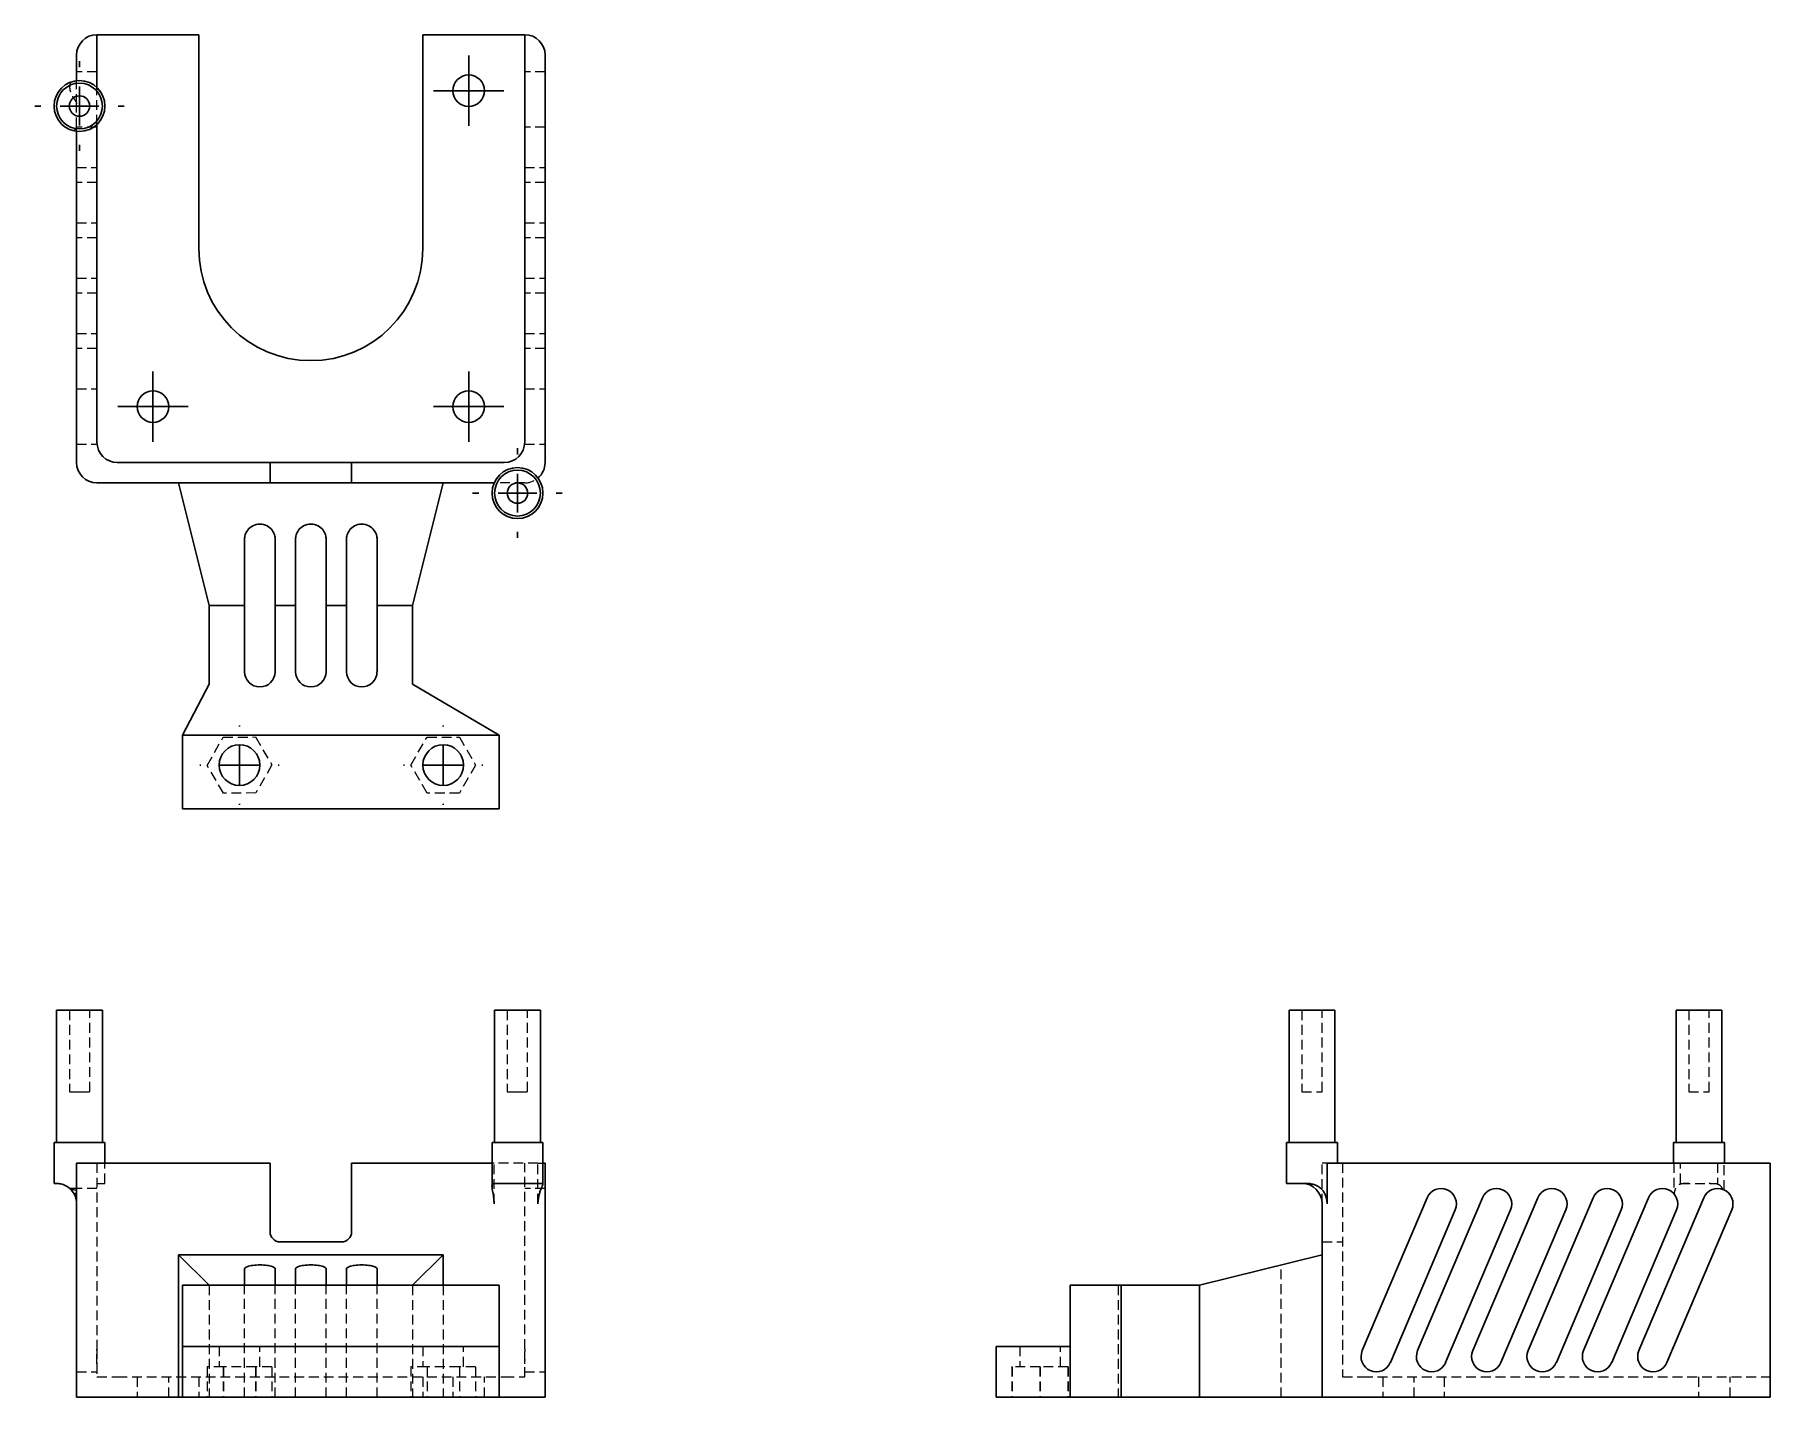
# Model space of a CAD drawing. Header units: millimetres. Extents: x 49 to 273, y 32 to 208.
import ezdxf

# ---------------------------------------------------------------- set-up
doc = ezdxf.new("R2010")
doc.units = ezdxf.units.MM
doc.linetypes.add('HIDDEN', pattern=[1.905, 1.27, -0.635])
doc.layers.add('10', color=7, linetype='Continuous')

# ---------------------------------------------------------------- blocks, each defined once
blk = doc.blocks.new('SW_CENTERMARKSYMBOL_0')
at = {"layer": '10', "color": 0}
for p, q in [((0, 5), (0, 5.13)), ((0, 0), (0, 2.5)), ((-5, 0), (-5.13, 0)), ((0, 0), (-2.5, 0)), ((0, 0), (0, -2.5)), ((0, 0), (2.5, 0)), ((5, 0), (5.13, 0)), ((0, -5), (0, -5.13))]:
    blk.add_line(p, q, dxfattribs=at)
blk = doc.blocks.new('SW_CENTERMARKSYMBOL_1')
at = {"layer": '10', "color": 0}
for p, q in [((0, 5), (0, 5.13)), ((0, 0), (0, 2.5)), ((-5, 0), (-5.13, 0)), ((0, 0), (-2.5, 0)), ((0, 0), (0, -2.5)), ((0, 0), (2.5, 0)), ((5, 0), (5.13, 0)), ((0, -5), (0, -5.13))]:
    blk.add_line(p, q, dxfattribs=at)
blk = doc.blocks.new('SW_CENTERMARKSYMBOL_2')
at = {"layer": '10', "color": 0}
for p, q in [((0, 2.5), (0, 4.54)), ((0, 0), (0, 2.5)), ((-2.5, 0), (-4.54, 0)), ((0, 0), (-2.5, 0)), ((0, 0), (0, -2.5)), ((0, 0), (2.5, 0)), ((2.5, 0), (4.54, 0)), ((0, -2.5), (0, -4.54))]:
    blk.add_line(p, q, dxfattribs=at)
blk = doc.blocks.new('SW_CENTERMARKSYMBOL_3')
at = {"layer": '10', "color": 0}
for p, q in [((0, 2.5), (0, 4.54)), ((0, 0), (0, 2.5)), ((-2.5, 0), (-4.54, 0)), ((0, 0), (-2.5, 0)), ((0, 0), (0, -2.5)), ((0, 0), (2.5, 0)), ((2.5, 0), (4.54, 0)), ((0, -2.5), (0, -4.54))]:
    blk.add_line(p, q, dxfattribs=at)
blk = doc.blocks.new('SW_CENTERMARKSYMBOL_4')
at = {"layer": '10', "color": 0}
for p, q in [((0, 2.5), (0, 4.54)), ((0, 0), (0, 2.5)), ((-2.5, 0), (-4.54, 0)), ((0, 0), (-2.5, 0)), ((0, 0), (0, -2.5)), ((0, 0), (2.5, 0)), ((2.5, 0), (4.54, 0)), ((0, -2.5), (0, -4.54))]:
    blk.add_line(p, q, dxfattribs=at)
blk = doc.blocks.new('SW_CENTERMARKSYMBOL_5')
at = {"layer": '10', "color": 0}
for p, q in [((0, 5), (0, 5.79)), ((0, 0), (0, 2.5)), ((-5, 0), (-5.79, 0)), ((0, 0), (-2.5, 0)), ((0, 0), (0, -2.5)), ((0, 0), (2.5, 0)), ((5, 0), (5.79, 0)), ((0, -5), (0, -5.79))]:
    blk.add_line(p, q, dxfattribs=at)
blk = doc.blocks.new('SW_CENTERMARKSYMBOL_6')
at = {"layer": '10', "color": 0}
for p, q in [((0, 5), (0, 5.79)), ((0, 0), (0, 2.5)), ((-5, 0), (-5.79, 0)), ((0, 0), (-2.5, 0)), ((0, 0), (0, -2.5)), ((0, 0), (2.5, 0)), ((5, 0), (5.79, 0)), ((0, -5), (0, -5.79))]:
    blk.add_line(p, q, dxfattribs=at)

msp = doc.modelspace()

# ---------------------------------------------------------------- linework, layer by layer
at = {"color": 7, "linetype": 'Continuous', "lineweight": 25}
for p, q in [((56.82, 208), (56.82, 201.19)), ((69.98, 208), (56.82, 208)), ((69.98, 180.37), (69.98, 208)), ((98.93, 208), (98.93, 180.37)), ((112.09, 208), (98.93, 208)), ((112.09, 155.37), (112.09, 208)), ((54.19, 202.05), (54.19, 205.37)), ((114.72, 205.37), (114.72, 152.74)), ((54.19, 152.74), (54.19, 195.52)), ((56.82, 196.39), (56.82, 155.37)), ((59.45, 152.74), (79.19, 152.74)), ((79.19, 150.11), (79.19, 152.74)), ((79.19, 152.74), (80.51, 152.74)), ((80.51, 152.74), (88.4, 152.74)), ((88.4, 152.74), (89.72, 152.74)), ((89.72, 150.11), (89.72, 152.74)), ((89.72, 152.74), (109.45, 152.74)), ((79.19, 150.11), (56.82, 150.11)), ((67.35, 150.11), (71.3, 134.27)), ((80.51, 150.11), (79.19, 150.11)), ((88.4, 150.11), (80.51, 150.11)), ((89.72, 150.11), (88.4, 150.11)), ((108.13, 150.11), (89.72, 150.11)), ((101.56, 150.11), (97.61, 134.27)), ((75.9, 134.27), (75.9, 142.83)), ((79.85, 142.83), (79.85, 134.27)), ((82.48, 134.27), (82.48, 142.83)), ((86.43, 142.83), (86.43, 134.27)), ((89.06, 134.27), (89.06, 142.83)), ((93.01, 142.83), (93.01, 134.27)), ((75.9, 134.27), (71.3, 134.27)), ((71.3, 134.27), (71.3, 124.12)), ((75.9, 125.72), (75.9, 134.27)), ((82.48, 134.27), (79.85, 134.27)), ((79.85, 134.27), (79.85, 125.72)), ((82.48, 125.72), (82.48, 134.27)), ((89.06, 134.27), (86.43, 134.27)), ((86.43, 134.27), (86.43, 125.72)), ((89.06, 125.72), (89.06, 134.27)), ((97.61, 134.27), (93.01, 134.27)), ((93.01, 134.27), (93.01, 125.72)), ((97.61, 124.12), (97.61, 134.27)), ((71.3, 124.12), (67.87, 117.54)), ((108.8, 117.54), (97.61, 124.12)), ((67.87, 117.54), (108.8, 117.54)), ((67.87, 117.54), (67.87, 108)), ((108.8, 108), (108.8, 117.54)), ((67.87, 108), (108.8, 108)), ((51.61, 82), (51.61, 64.89)), ((57.53, 82), (51.61, 82)), ((57.53, 64.89), (57.53, 82)), ((108.19, 82), (108.19, 64.89)), ((114.11, 82), (108.19, 82)), ((114.11, 64.89), (114.11, 82)), ((210.83, 82), (210.83, 64.89)), ((216.75, 82), (210.83, 82)), ((216.75, 64.89), (216.75, 82)), ((260.82, 82), (260.82, 64.89)), ((266.75, 82), (260.82, 82)), ((266.75, 64.89), (266.75, 82)), ((51.28, 64.89), (51.28, 59.63)), ((51.28, 64.89), (54.57, 64.89)), ((54.57, 64.89), (57.86, 64.89)), ((57.86, 62.26), (57.86, 64.89)), ((107.86, 64.89), (107.86, 59.26)), ((107.86, 64.89), (111.15, 64.89)), ((111.15, 64.89), (114.44, 64.89)), ((114.44, 59.54), (114.44, 64.89)), ((210.5, 64.89), (210.5, 59.63)), ((210.5, 64.89), (217.08, 64.89)), ((217.08, 62.26), (217.08, 64.89)), ((260.5, 64.89), (260.5, 62.26)), ((260.5, 64.89), (267.07, 64.89)), ((267.07, 62.26), (267.07, 64.89)), ((54.19, 32), (54.19, 62.26)), ((54.19, 62.26), (56.82, 62.26)), ((79.19, 62.26), (56.82, 62.26)), ((79.19, 53.38), (79.19, 62.26)), ((107.86, 62.26), (89.72, 62.26)), ((89.72, 62.26), (89.72, 53.38)), ((114.44, 62.26), (114.72, 62.26)), ((114.72, 62.26), (114.72, 32)), ((215.74, 57), (215.74, 62.26)), ((215.74, 62.26), (217.74, 62.26)), ((270.37, 62.26), (217.74, 62.26)), ((270.37, 62.26), (273, 62.26)), ((273, 34.63), (273, 62.26)), ((51.28, 59.63), (51.56, 59.63)), ((108.13, 59.63), (114.33, 59.63)), ((210.5, 59.63), (212.98, 59.63)), ((215.11, 32), (215.11, 57)), ((220.28, 38.03), (228.66, 57.77)), ((232.3, 56.23), (223.92, 36.49)), ((227.43, 38.03), (235.81, 57.77)), ((239.44, 56.23), (231.06, 36.49)), ((234.58, 38.03), (242.96, 57.77)), ((246.59, 56.23), (238.21, 36.49)), ((241.73, 38.03), (250.1, 57.77)), ((253.74, 56.23), (245.36, 36.49)), ((248.87, 38.03), (257.25, 57.77)), ((260.88, 56.23), (252.51, 36.49)), ((256.02, 38.03), (264.4, 57.77)), ((268.03, 56.23), (259.65, 36.49)), ((88.4, 52.07), (80.51, 52.07)), ((67.35, 32), (67.35, 50.42)), ((67.35, 50.42), (71.3, 46.47)), ((67.35, 50.42), (101.56, 50.42)), ((101.56, 50.42), (97.61, 46.47)), ((101.56, 50.42), (101.56, 46.47)), ((215.11, 50.42), (199.27, 46.47)), ((75.9, 46.47), (75.9, 48.61)), ((79.85, 48.61), (79.85, 46.47)), ((82.48, 46.47), (82.48, 48.61)), ((86.43, 48.61), (86.43, 46.47)), ((89.06, 46.47), (89.06, 48.61)), ((93.01, 48.61), (93.01, 46.47)), ((67.87, 46.47), (108.8, 46.47)), ((67.87, 46.47), (67.87, 38.58)), ((108.8, 46.47), (108.8, 38.58)), ((182.54, 46.47), (182.54, 38.58)), ((182.54, 46.47), (189.12, 46.47)), ((189.12, 46.47), (189.12, 32)), ((189.12, 46.47), (199.27, 46.47)), ((199.27, 32), (199.27, 46.47)), ((67.87, 38.58), (108.8, 38.58)), ((67.87, 38.58), (67.87, 32)), ((108.8, 38.58), (108.8, 32)), ((173, 38.58), (173, 32)), ((173, 38.58), (182.54, 38.58)), ((182.54, 38.58), (182.54, 32)), ((273, 34.63), (273, 32)), ((56.82, 32), (54.19, 32)), ((56.82, 32), (67.35, 32)), ((67.87, 32), (67.35, 32)), ((108.8, 32), (67.87, 32)), ((108.8, 32), (112.09, 32)), ((114.72, 32), (112.09, 32)), ((182.54, 32), (173, 32)), ((189.12, 32), (182.54, 32)), ((199.27, 32), (189.12, 32)), ((215.11, 32), (199.27, 32)), ((217.74, 32), (215.11, 32)), ((217.74, 32), (270.37, 32)), ((273, 32), (270.37, 32))]:
    msp.add_line(p, q, dxfattribs=at)
at = {"color": 7, "linetype": 'HIDDEN', "lineweight": 18}
for p, q in [((56.82, 203.19), (54.19, 203.19)), ((54.19, 199.07), (54.19, 202.05)), ((114.72, 203.19), (112.09, 203.19)), ((56.82, 196.39), (56.82, 201.19)), ((54.19, 196.04), (54.19, 199.07)), ((54.19, 195.88), (54.19, 196.04)), ((56.82, 196.04), (54.19, 196.04)), ((54.19, 195.52), (54.19, 195.88)), ((114.72, 196.04), (112.09, 196.04)), ((54.19, 190.86), (56.82, 190.86)), ((112.09, 190.86), (114.72, 190.86)), ((56.82, 188.89), (54.19, 188.89)), ((114.72, 188.89), (112.09, 188.89)), ((54.19, 183.72), (56.82, 183.72)), ((56.82, 181.75), (54.19, 181.75)), ((112.09, 183.72), (114.72, 183.72)), ((114.72, 181.75), (112.09, 181.75)), ((54.19, 176.57), (56.82, 176.57)), ((112.09, 176.57), (114.72, 176.57)), ((56.82, 174.6), (54.19, 174.6)), ((114.72, 174.6), (112.09, 174.6)), ((54.19, 169.42), (56.82, 169.42)), ((112.09, 169.42), (114.72, 169.42)), ((56.82, 167.45), (54.19, 167.45)), ((114.72, 167.45), (112.09, 167.45)), ((54.19, 162.27), (56.82, 162.27)), ((112.09, 162.27), (114.72, 162.27)), ((54.19, 155.13), (56.83, 155.13)), ((112.07, 155.13), (114.72, 155.13)), ((112.09, 150.11), (108.13, 150.11)), ((71.07, 113.62), (73.12, 117.26)), ((73.12, 117.26), (77.3, 117.29)), ((77.3, 117.29), (79.42, 113.69)), ((97.38, 113.66), (99.47, 117.28)), ((99.47, 117.28), (103.65, 117.28)), ((103.65, 117.28), (105.74, 113.66)), ((73.18, 110.02), (71.07, 113.62)), ((79.42, 113.69), (77.36, 110.06)), ((99.47, 110.04), (97.38, 113.66)), ((105.74, 113.66), (103.65, 110.04)), ((77.36, 110.06), (73.18, 110.02)), ((103.65, 110.04), (99.47, 110.04)), ((53.26, 82), (53.26, 71.47)), ((55.89, 71.47), (55.89, 82)), ((109.83, 82), (109.83, 71.47)), ((112.46, 71.47), (112.46, 82)), ((212.47, 82), (212.47, 71.47)), ((215.11, 71.47), (215.11, 82)), ((262.47, 82), (262.47, 71.47)), ((265.1, 71.47), (265.1, 82)), ((53.26, 71.47), (54.57, 71.47)), ((54.57, 71.47), (55.89, 71.47)), ((109.83, 71.47), (111.15, 71.47)), ((111.15, 71.47), (112.46, 71.47)), ((212.47, 71.47), (215.11, 71.47)), ((262.47, 71.47), (265.1, 71.47)), ((56.82, 62.26), (56.82, 38.23)), ((57.86, 59.63), (57.86, 62.26)), ((108.13, 62.26), (107.86, 62.26)), ((108.13, 57), (108.13, 62.26)), ((113.8, 62.26), (108.13, 62.26)), ((112.09, 38.23), (112.09, 62.26)), ((113.8, 57), (113.8, 62.26)), ((113.8, 62.26), (114.44, 62.26)), ((215.11, 57), (215.11, 62.26)), ((215.74, 62.26), (215.11, 62.26)), ((217.74, 62.26), (217.74, 34.63)), ((260.52, 62.26), (260.52, 58.34)), ((261.39, 59.63), (261.39, 62.26)), ((266.19, 62.26), (266.19, 59.63)), ((267.05, 58.79), (267.05, 62.26)), ((54.19, 58.97), (53.32, 58.97)), ((56.82, 58.97), (54.19, 58.97)), ((56.82, 59.63), (57.86, 59.63)), ((114.72, 58.97), (112.09, 58.97)), ((261.39, 59.63), (266.19, 59.63)), ((215.11, 52.07), (217.74, 52.07)), ((209.8, 32), (209.8, 49.1)), ((71.3, 46.47), (71.3, 32)), ((75.9, 32), (75.9, 46.47)), ((79.85, 32), (79.85, 46.47)), ((82.48, 32), (82.48, 46.47)), ((86.43, 32), (86.43, 46.47)), ((89.06, 32), (89.06, 46.47)), ((93.01, 32), (93.01, 46.47)), ((97.61, 46.47), (97.61, 32)), ((101.56, 46.47), (101.56, 32)), ((188.75, 46.47), (188.75, 32)), ((56.82, 38.23), (56.82, 36.49)), ((72.61, 38.58), (72.61, 35.95)), ((77.87, 35.95), (77.87, 38.58)), ((98.93, 38.58), (98.93, 35.95)), ((104.19, 35.95), (104.19, 38.58)), ((112.09, 36.49), (112.09, 38.23)), ((176.03, 38.58), (176.03, 35.95)), ((181.29, 35.95), (181.29, 38.58)), ((56.82, 36.49), (56.82, 36.32)), ((56.82, 36.32), (56.82, 34.63)), ((73.18, 35.95), (71.07, 35.95)), ((71.07, 35.95), (71.07, 32)), ((73.12, 35.95), (73.12, 32)), ((73.18, 35.95), (73.18, 32)), ((77.36, 35.95), (73.18, 35.95)), ((77.3, 35.95), (77.3, 32)), ((79.42, 35.95), (77.36, 35.95)), ((77.36, 35.95), (77.36, 32)), ((79.42, 35.95), (79.42, 32)), ((99.47, 35.95), (97.38, 35.95)), ((97.38, 35.95), (97.38, 32)), ((103.65, 35.95), (99.47, 35.95)), ((99.47, 35.95), (99.47, 32)), ((105.74, 35.95), (103.65, 35.95)), ((103.65, 35.95), (103.65, 32)), ((105.74, 35.95), (105.74, 32)), ((112.09, 36.32), (112.09, 36.49)), ((112.09, 34.63), (112.09, 36.32)), ((175.04, 35.95), (175.02, 35.95)), ((175.02, 35.95), (175.02, 32)), ((178.66, 35.95), (175.04, 35.95)), ((175.04, 35.95), (175.04, 32)), ((175.06, 35.95), (175.06, 32)), ((178.62, 35.95), (178.62, 32)), ((182.28, 35.95), (178.66, 35.95)), ((178.66, 35.95), (178.66, 32)), ((178.69, 35.95), (178.69, 32)), ((182.26, 35.95), (182.26, 32)), ((182.28, 35.95), (182.28, 32)), ((182.29, 35.95), (182.28, 35.95)), ((182.29, 35.95), (182.29, 32)), ((54.19, 35.29), (56.82, 35.29)), ((56.82, 34.63), (59.45, 34.63)), ((59.45, 34.63), (109.45, 34.63)), ((62.02, 34.63), (62.02, 32)), ((66.1, 32), (66.1, 34.63)), ((69.98, 34.63), (69.98, 32)), ((98.93, 34.63), (98.93, 32)), ((102.81, 34.63), (102.81, 32)), ((106.89, 32), (106.89, 34.63)), ((109.45, 34.63), (112.09, 34.63)), ((112.09, 35.29), (114.72, 35.29)), ((217.74, 34.63), (220.37, 34.63)), ((220.37, 34.63), (273, 34.63)), ((222.93, 34.63), (222.93, 32)), ((227.01, 32), (227.01, 34.63)), ((230.89, 34.63), (230.89, 32)), ((263.72, 34.63), (263.72, 32)), ((267.8, 32), (267.8, 34.63))]:
    msp.add_line(p, q, dxfattribs=at)
at = {"color": 7, "linetype": 'Continuous', "lineweight": 25}
for centre, radius in [((54.57, 198.79), 3.29), ((104.85, 200.76), 2.04), ((54.57, 198.79), 2.96), ((54.57, 198.79), 1.32), ((64.06, 159.97), 2.04), ((104.85, 159.97), 2.04), ((111.15, 148.79), 3.29), ((111.15, 148.79), 2.96), ((111.15, 148.79), 1.32), ((75.24, 113.66), 2.63), ((101.56, 113.66), 2.63)]:
    msp.add_circle(centre, radius, dxfattribs=at)
for centre, radius, start, end in [((56.82, 205.37), 2.63, 90, 180), ((112.09, 205.37), 2.63, 0, 90), ((84.45, 180.37), 14.47, 180, 0), ((59.45, 155.37), 2.63, 180, 270), ((109.45, 155.37), 2.63, 270, 0), ((56.82, 152.74), 2.63, 180, 270), ((112.09, 152.74), 2.63, 310.5796, 0), ((77.87, 125.72), 1.97, 180, 0), ((84.45, 125.72), 1.97, 180, 0), ((91.03, 125.72), 1.97, 180, 0), ((212.47, 57), 2.63, 0, 90), ((230.48, 57), 1.97, 337, 157), ((237.63, 57), 1.97, 337, 157), ((244.77, 57), 1.97, 337, 157), ((251.92, 57), 1.97, 337, 157), ((259.07, 57), 1.97, 337, 157), ((266.21, 57), 1.97, 337, 157), ((80.51, 53.38), 1.32, 180, 270), ((88.4, 53.38), 1.32, 270, 0), ((222.1, 37.26), 1.97, 157, 337), ((229.25, 37.26), 1.97, 157, 337), ((236.39, 37.26), 1.97, 157, 337), ((243.54, 37.26), 1.97, 157, 337), ((250.69, 37.26), 1.97, 157, 337), ((257.84, 37.26), 1.97, 157, 337)]:
    msp.add_arc(centre, radius, start, end, dxfattribs=at)
at = {"color": 7, "linetype": 'HIDDEN', "lineweight": 18}
msp.add_arc((112.09, 152.74), 2.63, 270, 310.5796, dxfattribs=at)
for points, knots in [([(53.42, 201.87), (53.38, 201.75), (53.34, 201.63), (53.3, 201.37), (53.29, 201.24), (53.31, 200.98), (53.33, 200.85), (53.4, 200.61), (53.44, 200.49), (53.58, 200.16), (53.7, 199.97), (53.85, 199.72), (53.9, 199.64), (54, 199.51), (54.04, 199.45), (54.07, 199.4)], [0, 0, 0, 0, 0.125, 0.125, 0.25, 0.25, 0.375, 0.375, 0.5, 0.5, 0.75, 0.75, 0.875, 0.875, 1, 1, 1, 1]), ([(54.19, 196.04), (54.19, 196.04), (54.18, 196.03), (54.15, 195.99), (54.13, 195.96), (54.04, 195.83), (53.95, 195.72), (53.86, 195.57)], [0, 0, 0, 0, 0.25, 0.25, 0.5, 0.5, 1, 1, 1, 1]), ([(56.82, 155.37), (56.82, 155.29), (56.83, 155.23), (56.83, 155.15), (56.83, 155.13), (56.83, 155.13)], [0, 0, 0, 0, 0.5, 0.5, 1, 1, 1, 1]), ([(53.42, 58.86), (53.37, 58.91), (53.3, 58.98), (53.31, 58.96), (53.32, 58.96)], [0, 0, 0, 0, 0.7142183, 1, 1, 1, 1]), ([(262.47, 59.63), (262.19, 59.63), (261.94, 59.62), (261.6, 59.57), (261.49, 59.55), (261.29, 59.49), (261.2, 59.45), (260.95, 59.29), (260.83, 59.15), (260.66, 58.76), (260.61, 58.54), (260.57, 58.27)], [0, 0, 0, 0, 0.25, 0.25, 0.375, 0.375, 0.5, 0.5, 0.75, 0.75, 1, 1, 1, 1]), ([(266.87, 58.86), (266.8, 59.02), (266.73, 59.16), (266.51, 59.37), (266.38, 59.45), (266.08, 59.56), (265.9, 59.59), (265.53, 59.63), (265.32, 59.63), (265.1, 59.63)], [0, 0, 0, 0, 0.25, 0.25, 0.5, 0.5, 0.75, 0.75, 1, 1, 1, 1]), ([(56.82, 36.32), (56.82, 36.45), (56.82, 36.58), (56.83, 36.87), (56.83, 37.02), (56.83, 37.46), (56.83, 37.76), (56.82, 38.03)], [0, 0, 0, 0, 0.25, 0.25, 0.5, 0.5, 1, 1, 1, 1]), ([(112.08, 38.03), (112.08, 37.9), (112.08, 37.76), (112.07, 37.47), (112.07, 37.31), (112.08, 37.02), (112.08, 36.87), (112.08, 36.59), (112.09, 36.45), (112.09, 36.32)], [0, 0, 0, 0, 0.25, 0.25, 0.5, 0.5, 0.75, 0.75, 1, 1, 1, 1])]:
    msp.add_open_spline(points, degree=3, knots=knots, dxfattribs=at)
for points in [[(54.07, 199.4), (54.15, 199.29), (54.19, 199.18), (54.19, 199.07)], [(53.42, 58.86), (53.67, 58.83), (53.92, 58.8), (54.19, 58.79)], [(56.82, 38.03), (56.82, 38.1), (56.82, 38.17), (56.82, 38.23)], [(112.09, 38.23), (112.09, 38.17), (112.08, 38.1), (112.08, 38.03)]]:
    msp.add_open_spline(points, degree=3, dxfattribs=at)
at = {"color": 7, "linetype": 'Continuous', "lineweight": 25}
for points, knots in [([(75.9, 142.83), (75.9, 142.99), (75.92, 143.18), (76.04, 143.58), (76.14, 143.8), (76.45, 144.22), (76.67, 144.42), (77.22, 144.71), (77.55, 144.8), (78.2, 144.8), (78.53, 144.71), (79.08, 144.42), (79.3, 144.22), (79.61, 143.8), (79.71, 143.58), (79.83, 143.18), (79.85, 142.99), (79.85, 142.83)], [0, 0, 0, 0, 0.125, 0.125, 0.25, 0.25, 0.375, 0.375, 0.5, 0.5, 0.625, 0.625, 0.75, 0.75, 0.875, 0.875, 1, 1, 1, 1]), ([(82.48, 142.83), (82.48, 142.99), (82.5, 143.18), (82.62, 143.58), (82.72, 143.8), (83.03, 144.22), (83.25, 144.42), (83.8, 144.71), (84.12, 144.8), (84.78, 144.8), (85.11, 144.71), (85.66, 144.42), (85.87, 144.22), (86.19, 143.8), (86.29, 143.58), (86.41, 143.18), (86.43, 142.99), (86.43, 142.83)], [0, 0, 0, 0, 0.125, 0.125, 0.25, 0.25, 0.375, 0.375, 0.5, 0.5, 0.625, 0.625, 0.75, 0.75, 0.875, 0.875, 1, 1, 1, 1]), ([(89.06, 142.83), (89.06, 142.99), (89.08, 143.18), (89.2, 143.58), (89.3, 143.8), (89.61, 144.22), (89.83, 144.42), (90.38, 144.71), (90.7, 144.8), (91.36, 144.8), (91.69, 144.71), (92.23, 144.42), (92.45, 144.22), (92.77, 143.8), (92.87, 143.58), (92.99, 143.18), (93.01, 142.99), (93.01, 142.83)], [0, 0, 0, 0, 0.125, 0.125, 0.25, 0.25, 0.375, 0.375, 0.5, 0.5, 0.625, 0.625, 0.75, 0.75, 0.875, 0.875, 1, 1, 1, 1]), ([(51.56, 59.63), (51.68, 59.63), (51.83, 59.62), (52.11, 59.57), (52.21, 59.55), (52.42, 59.49), (52.53, 59.45), (52.88, 59.29), (53.11, 59.15), (53.53, 58.76), (53.72, 58.54), (53.86, 58.27)], [0, 0, 0, 0, 0.25, 0.25, 0.375, 0.375, 0.5, 0.5, 0.75, 0.75, 1, 1, 1, 1]), ([(54.19, 58.34), (54.13, 58.33), (54.02, 58.31), (53.91, 58.29), (53.86, 58.27)], [0, 0, 0, 0, 0.503025, 1, 1, 1, 1]), ([(108.13, 57), (108.13, 57.18), (108.12, 57.35), (108.1, 57.69), (108.07, 57.86), (108.03, 58.18), (108, 58.33), (107.95, 58.61), (107.92, 58.75), (107.88, 58.99), (107.87, 59.1), (107.85, 59.29), (107.86, 59.37), (107.89, 59.5), (107.92, 59.55), (108.01, 59.62), (108.06, 59.63), (108.13, 59.63)], [0, 0, 0, 0, 0.125, 0.125, 0.25, 0.25, 0.375, 0.375, 0.5, 0.5, 0.625, 0.625, 0.75, 0.75, 0.875, 0.875, 1, 1, 1, 1]), ([(114.33, 59.63), (114.38, 59.63), (114.41, 59.62), (114.44, 59.57), (114.44, 59.53), (114.41, 59.42), (114.39, 59.35), (114.31, 59.17), (114.27, 59.06), (114.17, 58.82), (114.11, 58.69), (114.01, 58.39), (113.97, 58.23), (113.89, 57.9), (113.85, 57.73), (113.81, 57.37), (113.8, 57.18), (113.8, 57)], [0, 0, 0, 0, 0.125, 0.125, 0.25, 0.25, 0.375, 0.375, 0.5, 0.5, 0.625, 0.625, 0.75, 0.75, 0.875, 0.875, 1, 1, 1, 1]), ([(212.98, 59.63), (213.16, 59.63), (213.34, 59.62), (213.7, 59.57), (213.88, 59.53), (214.22, 59.42), (214.39, 59.35), (214.7, 59.17), (214.85, 59.06), (215.1, 58.82), (215.22, 58.69), (215.41, 58.39), (215.49, 58.23), (215.61, 57.9), (215.66, 57.73), (215.72, 57.37), (215.74, 57.18), (215.74, 57)], [0, 0, 0, 0, 0.125, 0.125, 0.25, 0.25, 0.375, 0.375, 0.5, 0.5, 0.625, 0.625, 0.75, 0.75, 0.875, 0.875, 1, 1, 1, 1]), ([(54.19, 57), (54.19, 57.12), (54.18, 57.24), (54.15, 57.47), (54.13, 57.58), (54.04, 57.91), (53.95, 58.11), (53.86, 58.27)], [0, 0, 0, 0, 0.25, 0.25, 0.5, 0.5, 1, 1, 1, 1]), ([(75.9, 48.61), (75.9, 48.65), (75.92, 48.69), (76.04, 48.79), (76.14, 48.85), (76.45, 48.95), (76.67, 49), (77.22, 49.08), (77.55, 49.1), (78.2, 49.1), (78.53, 49.08), (79.08, 49), (79.3, 48.95), (79.61, 48.85), (79.71, 48.79), (79.83, 48.69), (79.85, 48.65), (79.85, 48.61)], [0, 0, 0, 0, 0.125, 0.125, 0.25, 0.25, 0.375, 0.375, 0.5, 0.5, 0.625, 0.625, 0.75, 0.75, 0.875, 0.875, 1, 1, 1, 1]), ([(82.48, 48.61), (82.48, 48.65), (82.5, 48.69), (82.62, 48.79), (82.72, 48.85), (83.03, 48.95), (83.25, 49), (83.8, 49.08), (84.12, 49.1), (84.78, 49.1), (85.11, 49.08), (85.66, 49), (85.87, 48.95), (86.19, 48.85), (86.29, 48.79), (86.41, 48.69), (86.43, 48.65), (86.43, 48.61)], [0, 0, 0, 0, 0.125, 0.125, 0.25, 0.25, 0.375, 0.375, 0.5, 0.5, 0.625, 0.625, 0.75, 0.75, 0.875, 0.875, 1, 1, 1, 1]), ([(89.06, 48.61), (89.06, 48.65), (89.08, 48.69), (89.2, 48.79), (89.3, 48.85), (89.61, 48.95), (89.83, 49), (90.38, 49.08), (90.7, 49.1), (91.36, 49.1), (91.69, 49.08), (92.23, 49), (92.45, 48.95), (92.77, 48.85), (92.87, 48.79), (92.99, 48.69), (93.01, 48.65), (93.01, 48.61)], [0, 0, 0, 0, 0.125, 0.125, 0.25, 0.25, 0.375, 0.375, 0.5, 0.5, 0.625, 0.625, 0.75, 0.75, 0.875, 0.875, 1, 1, 1, 1])]:
    msp.add_open_spline(points, degree=3, knots=knots, dxfattribs=at)

# ---------------------------------------------------------------- block references
at = {"layer": '10'}
for name, p in [('SW_CENTERMARKSYMBOL_6', (54.57, 198.79)), ('SW_CENTERMARKSYMBOL_2', (104.85, 200.76)), ('SW_CENTERMARKSYMBOL_4', (64.06, 159.97)), ('SW_CENTERMARKSYMBOL_3', (104.85, 159.97)), ('SW_CENTERMARKSYMBOL_5', (111.15, 148.79)), ('SW_CENTERMARKSYMBOL_1', (75.24, 113.66)), ('SW_CENTERMARKSYMBOL_0', (101.56, 113.66))]:
    msp.add_blockref(name, p, dxfattribs=at)

doc.saveas('drawing.dxf')
